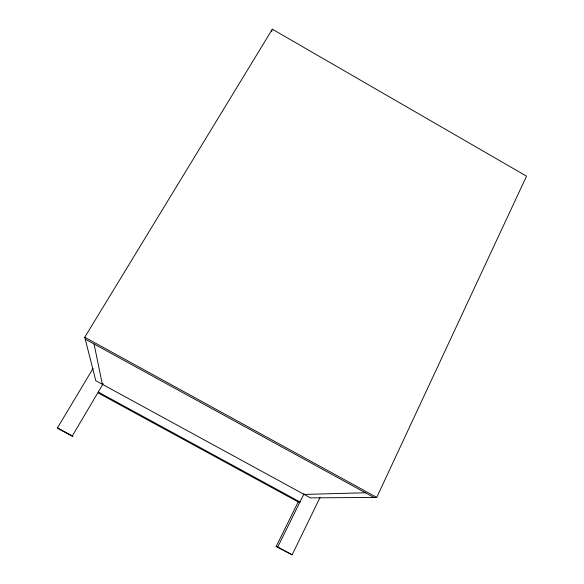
<?xml version="1.0" encoding="UTF-8"?>
<svg xmlns="http://www.w3.org/2000/svg" width="584" height="584" viewBox="0 0 584 584"><rect width="100%" height="100%" fill="white"/><g stroke="black" fill="none" stroke-linecap="round" stroke-linejoin="round"><path stroke-width="0.88" d="M271.589 31.616L272.341 29.2L526.527 176.156L376.746 497.4L310.484 497.889L95.812 380.731L84.746 337.267L272.341 29.2M298.329 501.641L276.152 546.514L292.131 554.8L320.032 497.51M276.152 546.514L277.736 547.018L304.001 493.809M93.053 368.424L57.473 427.875L58.203 428.634L72.898 436.584L72.328 435.905L103.156 383.746M304.14 494.429L365.394 492.772M57.473 427.875L72.328 435.905M277.736 547.018L292.131 554.8M84.746 337.267L376.746 497.4M85.227 339.151L373.884 497.422M94.06 343.998L102.346 384.301M299.972 501.97L298.176 501.941L98.55 393.149L98.258 392.032L299.972 501.97"/></g></svg>
